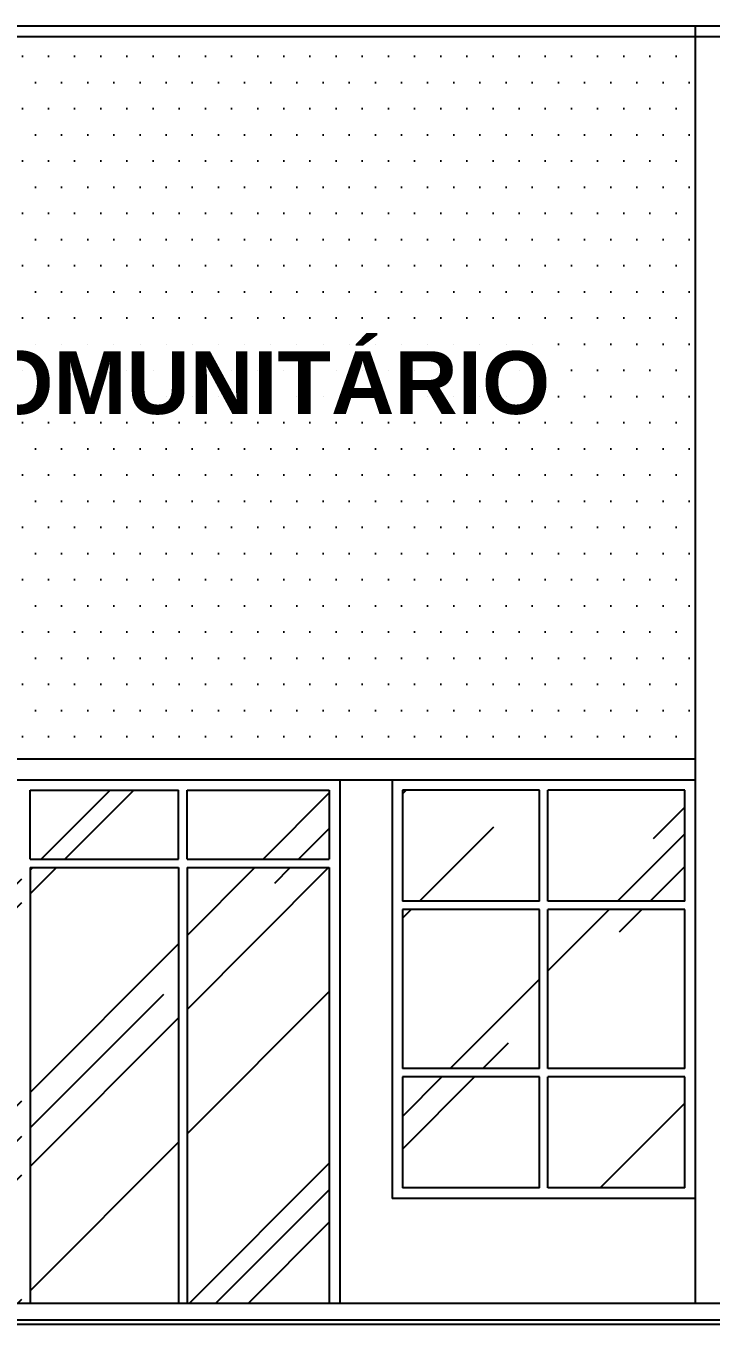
# Model space of a CAD drawing. Extents: x -206 to -86, y 71 to 127.
# Drawn here: x -126.55 to -123.27, y 92.57 to 98.77 of the extents above; entities that cross this region are included whole.
import ezdxf
from ezdxf.enums import TextEntityAlignment as Align

# ---------------------------------------------------------------- set-up
doc = ezdxf.new("R2010")
doc.units = 0
doc.header["$MEASUREMENT"] = 0
for name, color, linetype in [('ALVENARIA', 7, 'CONTINUOUS'), ('ALVENARIA1', 44, 'CONTINUOUS'), ('ALVENARIA2', 9, 'CONTINUOUS'), ('HATCH', 30, 'CONTINUOUS'), ('JAPOR', 142, 'CONTINUOUS'), ('TEXTO5', 5, 'CONTINUOUS')]:
    doc.layers.add(name, color=color, linetype=linetype)
doc.styles.add('SANSSERIFBOLD', font='sasb____.pfb')

msp = doc.modelspace()

# ---------------------------------------------------------------- hatches: boundary and pattern name
at = {"layer": 'HATCH', "linetype": 'ByBlock'}
h = msp.add_hatch(dxfattribs=at)
h.set_pattern_fill('DOTS', color=256, scale=2, style=0)
h.paths.add_polyline_path([(-123.3452, 95.2696), (-123.3452, 98.7196), (-129.7452, 98.7196), (-129.7452, 95.2696)])
h.paths.add_polyline_path([(-128.9826, 96.8081), (-123.9845, 96.8081), (-123.9845, 97.4), (-128.9826, 97.4)], flags=24)
at = {"layer": 'JAPOR', "linetype": 'ByBlock'}
h = msp.add_hatch(dxfattribs=at)
h.set_pattern_fill('AR-RROOF', color=256, angle=45, style=0)
h.set_pattern_definition([(45, (-0.0865, 10.4576), (0.848528, 2.262742), [15, -2, 5, -1]), (45, (0.5004, 11.7516), (-1.647559, 0.233345), [3, -0.33, 6, -0.75]), (45, (-0.334, 11.41224), (3.2031937, 4.1507168), [8, -1.4, 4, -1])])
h.paths.add_polyline_path([(-129.0402, 94.5896), (-129.0402, 95.1196), (-129.6952, 95.1196), (-129.6952, 94.5896)])
h.paths.add_polyline_path([(-128.3452, 94.5896), (-128.3452, 95.1196), (-129.0002, 95.1196), (-129.0002, 94.5896)])
h.paths.add_polyline_path([(-129.0002, 94.5496), (-129.0002, 93.7896), (-128.3452, 93.7896), (-128.3452, 94.5496)])
h.paths.add_polyline_path([(-129.6952, 94.5496), (-129.6952, 93.7896), (-129.0402, 93.7896), (-129.0402, 94.5496)])
h.paths.add_polyline_path([(-129.6952, 93.7496), (-129.6952, 93.2196), (-129.0402, 93.2196), (-129.0402, 93.7496)])
h.paths.add_polyline_path([(-129.0002, 93.2196), (-128.3452, 93.2196), (-128.3452, 93.7496), (-129.0002, 93.7496)])
h.paths.add_polyline_path([(-127.9952, 92.6696), (-127.3152, 92.6696), (-127.3152, 94.7496), (-127.9952, 94.7496)])
h.paths.add_polyline_path([(-127.2752, 92.6696), (-126.5652, 92.6696), (-126.5652, 94.7496), (-127.2752, 94.7496)])
h.paths.add_polyline_path([(-125.8152, 94.7496), (-126.5252, 94.7496), (-126.5252, 92.6696), (-125.8152, 92.6696)])
h.paths.add_polyline_path([(-125.7752, 92.6696), (-125.0952, 92.6696), (-125.0952, 94.7496), (-125.7752, 94.7496)])
h.paths.add_polyline_path([(-125.0952, 94.7896), (-125.0952, 95.1196), (-125.7752, 95.1196), (-125.7752, 94.7896)])
h.paths.add_polyline_path([(-125.8152, 94.7896), (-125.8152, 95.1196), (-126.5252, 95.1196), (-126.5252, 94.7896)])
h.paths.add_polyline_path([(-126.5652, 94.7896), (-126.5652, 95.1196), (-127.2752, 95.1196), (-127.2752, 94.7896)])
h.paths.add_polyline_path([(-127.3152, 94.7896), (-127.3152, 95.1196), (-127.9952, 95.1196), (-127.9952, 94.7896)])
h.paths.add_polyline_path([(-124.0902, 94.5896), (-124.0902, 95.1196), (-124.7452, 95.1196), (-124.7452, 94.5896)])
h.paths.add_polyline_path([(-123.3952, 94.5896), (-123.3952, 95.1196), (-124.0502, 95.1196), (-124.0502, 94.5896)])
h.paths.add_polyline_path([(-124.0502, 93.7896), (-123.3952, 93.7896), (-123.3952, 94.5496), (-124.0502, 94.5496)])
h.paths.add_polyline_path([(-124.0902, 94.5496), (-124.7452, 94.5496), (-124.7452, 93.7896), (-124.0902, 93.7896)])
h.paths.add_polyline_path([(-124.0902, 93.7496), (-124.7452, 93.7496), (-124.7452, 93.2196), (-124.0902, 93.2196)])
h.paths.add_polyline_path([(-123.3952, 93.2196), (-123.3952, 93.7496), (-124.0502, 93.7496), (-124.0502, 93.2196)])

# ---------------------------------------------------------------- linework, layer by layer
at = {"layer": 'ALVENARIA'}
for p, q in [((-129.7452, 95.2696), (-123.3452, 95.2696)), ((-129.7452, 95.1696), (-123.3452, 95.1696)), ((-135.2545, 92.6696), (-118.0537, 92.6696)), ((-135.2545, 92.5896), (-118.0537, 92.5896)), ((-135.2545, 92.5696), (-118.0537, 92.5696))]:
    msp.add_line(p, q, dxfattribs=at)
at = {"layer": 'ALVENARIA1'}
for p, q in [((-129.7452, 98.7696), (-123.3452, 98.7696)), ((-129.7452, 98.7196), (-123.1952, 98.7196))]:
    msp.add_line(p, q, dxfattribs=at)
at = {"layer": 'ALVENARIA2'}
for p, q in [((-123.3452, 92.6696), (-123.3452, 98.7696)), ((-123.3452, 98.7696), (-123.1952, 98.7696))]:
    msp.add_line(p, q, dxfattribs=at)
at = {"layer": 'JAPOR', "linetype": 'ByBlock'}
msp.add_line((-123.3452, 98.7696), (-123.1952, 98.7696), dxfattribs=at)
at = {"layer": 'JAPOR'}
for p, q in [((-126.5252, 94.7896), (-126.5252, 95.1196)), ((-126.5252, 95.1196), (-125.8152, 95.1196)), ((-125.8152, 94.7896), (-125.8152, 95.1196)), ((-125.7752, 94.7896), (-125.7752, 95.1196)), ((-125.7752, 95.1196), (-125.0952, 95.1196)), ((-125.0952, 95.1196), (-125.0952, 94.7896)), ((-125.0452, 95.1696), (-125.0452, 92.6696)), ((-124.7952, 95.1696), (-124.7952, 93.1696)), ((-124.0902, 95.1196), (-124.7452, 95.1196)), ((-124.7452, 95.1196), (-124.7452, 94.5896)), ((-124.0902, 94.5896), (-124.0902, 95.1196)), ((-123.3952, 95.1196), (-124.0502, 95.1196)), ((-124.0502, 94.5896), (-124.0502, 95.1196)), ((-123.3952, 94.5896), (-123.3952, 95.1196)), ((-126.5252, 94.7896), (-125.8152, 94.7896)), ((-126.5252, 94.7496), (-126.5252, 92.6696)), ((-126.5252, 94.7496), (-125.8152, 94.7496)), ((-125.8152, 94.7496), (-125.8152, 92.6696)), ((-125.7752, 94.7896), (-125.0952, 94.7896)), ((-125.7752, 94.7496), (-125.7752, 92.6696)), ((-125.7752, 94.7496), (-125.0952, 94.7496)), ((-125.0952, 94.7496), (-125.0952, 92.6696)), ((-124.0902, 94.5896), (-124.7452, 94.5896)), ((-123.3952, 94.5896), (-124.0502, 94.5896)), ((-124.0902, 94.5496), (-124.7452, 94.5496)), ((-124.7452, 94.5496), (-124.7452, 93.7896)), ((-124.0902, 93.7896), (-124.0902, 94.5496)), ((-124.0502, 93.7896), (-124.0502, 94.5496)), ((-123.3952, 94.5496), (-124.0502, 94.5496)), ((-123.3952, 93.7896), (-123.3952, 94.5496)), ((-124.0902, 93.7896), (-124.7452, 93.7896)), ((-124.0902, 93.7496), (-124.7452, 93.7496)), ((-124.7452, 93.7496), (-124.7452, 93.2196)), ((-124.0902, 93.2196), (-124.0902, 93.7496)), ((-123.3952, 93.7896), (-124.0502, 93.7896)), ((-123.3952, 93.7496), (-124.0502, 93.7496)), ((-124.0502, 93.2196), (-124.0502, 93.7496)), ((-123.3952, 93.2196), (-123.3952, 93.7496)), ((-124.0902, 93.2196), (-124.7452, 93.2196)), ((-123.3952, 93.2196), (-124.0502, 93.2196)), ((-123.3452, 93.1696), (-124.7952, 93.1696))]:
    msp.add_line(p, q, dxfattribs=at)

# ---------------------------------------------------------------- texts
at = {"layer": 'TEXTO5', "style": 'SANSSERIFBOLD'}
msp.add_text('CENTRO COMUNITÁRIO', height=0.3, dxfattribs=at).set_placement((-126.4835, 96.9162), align=Align.CENTER)

doc.saveas('drawing.dxf')
